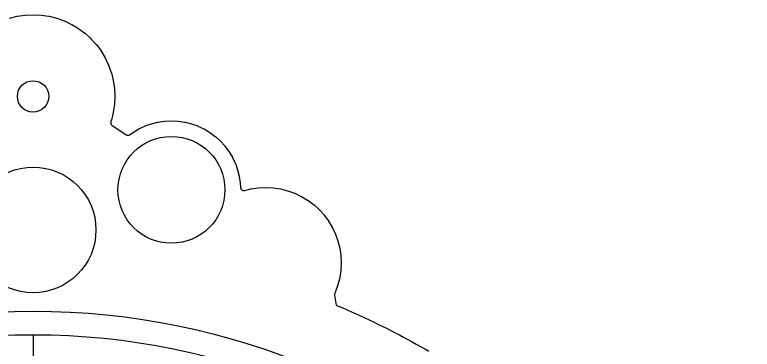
# Model space of a CAD drawing. Header units: millimetres. Extents: x -65 to 65, y -65 to 84.
# Drawn here: x -1.5 to 59.5, y 56.3 to 84 of the extents above; entities that cross this region are included whole.
import ezdxf

# ---------------------------------------------------------------- set-up
doc = ezdxf.new("R2010")
doc.units = ezdxf.units.MM
for name, color, linetype in [('CUT_INNER', 6, 'Continuous'), ('CUT_OUTER', 1, 'Continuous'), ('ENGRAVE', 7, 'Continuous'), ('ENGRAVE_FINE', 8, 'Continuous'), ('GUIDE', 3, 'Continuous')]:
    doc.layers.add(name, color=color, linetype=linetype)

msp = doc.modelspace()

# ---------------------------------------------------------------- linework, layer by layer
at = {"layer": 'CUT_INNER'}
for centre, radius in [((0, 77.2535), 1.3), ((11.44, 69.5185), 4.42), ((0, 66.2035), 5.2)]:
    msp.add_circle(centre, radius, dxfattribs=at)
at = {"layer": 'CUT_OUTER'}
msp.add_lwpolyline([(-1.9552, 83.7242), (-1.326, 83.8818), (-1.3115, 83.8847), (-0.6699, 83.9799), (-0.6552, 83.9813), (-0.0074, 84.0131), (0.0074, 84.0131), (0.6552, 83.9813), (0.6699, 83.9799), (1.3115, 83.8847), (1.326, 83.8818), (1.9552, 83.7242), (1.9693, 83.7199), (2.58, 83.5014), (2.5936, 83.4958), (3.18, 83.2184), (3.193, 83.2115), (3.7493, 82.878), (3.7616, 82.8698), (4.2826, 82.4834), (4.294, 82.4741), (4.7746, 82.0385), (4.785, 82.0281), (5.2206, 81.5474), (5.2299, 81.5361), (5.6163, 81.0151), (5.6245, 81.0028), (5.958, 80.4464), (5.9649, 80.4335), (6.2423, 79.8471), (6.2479, 79.8335), (6.4664, 79.2227), (6.4707, 79.2087), (6.6283, 78.5794), (6.6312, 78.565), (6.7264, 77.9234), (6.7278, 77.9087), (6.7596, 77.2608), (6.7596, 77.2461), (6.7278, 76.5982), (6.7264, 76.5836), (6.6312, 75.942), (6.6283, 75.9275), (6.4707, 75.2983), (6.4664, 75.2842), (6.4327, 75.19), (6.4244, 75.1628), (6.4187, 75.1349), (6.4157, 75.1065), (6.4154, 75.078), (6.4178, 75.0496), (6.4229, 75.0216), (6.4306, 74.9942), (6.4408, 74.9676), (6.4536, 74.9421), (6.4687, 74.9179), (6.4861, 74.8953), (6.5055, 74.8745), (6.5268, 74.8555), (6.5497, 74.8387), (7.682, 74.0902), (7.7083, 74.0746), (7.736, 74.0619), (7.7649, 74.052), (7.7947, 74.0451), (7.825, 74.0413), (7.8555, 74.0405), (7.886, 74.0429), (7.916, 74.0484), (7.9454, 74.0569), (7.9737, 74.0683), (8.0007, 74.0825), (8.0261, 74.0995), (8.2562, 74.2701), (8.2685, 74.2783), (8.7373, 74.5593), (8.7503, 74.5662), (9.2444, 74.7999), (9.258, 74.8056), (9.7726, 74.9897), (9.7867, 74.994), (10.3169, 75.1268), (10.3314, 75.1297), (10.8721, 75.2099), (10.8867, 75.2113), (11.4326, 75.2381), (11.4474, 75.2381), (11.9933, 75.2113), (12.0079, 75.2099), (12.5486, 75.1297), (12.5631, 75.1268), (13.0933, 74.994), (13.1074, 74.9897), (13.622, 74.8056), (13.6356, 74.7999), (14.1297, 74.5662), (14.1427, 74.5593), (14.6115, 74.2783), (14.6238, 74.2701), (15.0628, 73.9445), (15.0742, 73.9352), (15.4792, 73.5681), (15.4896, 73.5577), (15.8567, 73.1527), (15.866, 73.1413), (16.1916, 72.7023), (16.1998, 72.69), (16.4808, 72.2212), (16.4877, 72.2082), (16.7214, 71.7141), (16.7271, 71.7005), (16.9112, 71.1858), (16.9155, 71.1718), (17.0483, 70.6415), (17.0512, 70.6271), (17.1314, 70.0864), (17.1328, 70.0718), (17.1489, 69.7443), (17.1518, 69.715), (17.1575, 69.6862), (17.1661, 69.658), (17.1773, 69.6308), (17.1912, 69.6048), (17.2076, 69.5803), (17.2263, 69.5576), (17.2471, 69.5368), (17.2698, 69.5181), (17.2943, 69.5017), (17.3203, 69.4879), (17.3475, 69.4766), (17.3756, 69.468), (17.4045, 69.4623), (17.4338, 69.4594), (17.4633, 69.4594), (17.4926, 69.4623), (17.5214, 69.468), (18.0155, 69.5918), (18.0299, 69.5947), (18.6211, 69.6824), (18.6357, 69.6838), (19.2326, 69.7131), (19.2474, 69.7131), (19.8443, 69.6838), (19.8589, 69.6824), (20.4501, 69.5947), (20.4645, 69.5918), (21.0442, 69.4466), (21.0583, 69.4423), (21.621, 69.241), (21.6346, 69.2353), (22.1749, 68.9798), (22.1878, 68.9729), (22.7004, 68.6656), (22.7127, 68.6575), (23.1927, 68.3015), (23.2041, 68.2921), (23.6469, 67.8908), (23.6573, 67.8804), (24.0586, 67.4376), (24.068, 67.4262), (24.424, 66.9462), (24.4322, 66.9339), (24.7394, 66.4213), (24.7463, 66.4083), (25.0019, 65.8681), (25.0075, 65.8545), (25.2088, 65.2918), (25.2131, 65.2777), (25.3583, 64.698), (25.3612, 64.6836), (25.4489, 64.0924), (25.4503, 64.0778), (25.4796, 63.4808), (25.4796, 63.4661), (25.4503, 62.8692), (25.4489, 62.8546), (25.3612, 62.2634), (25.3583, 62.249), (25.2131, 61.6693), (25.2088, 61.6552), (25.0075, 61.0925), (25.0019, 61.0789), (24.9537, 60.9771), (24.9422, 60.9491), (24.9335, 60.92), (24.9278, 60.8902), (24.9251, 60.86), (24.9255, 60.8296), (24.929, 60.7995), (25.067, 59.9717), (25.2424, 59.8984), (25.6095, 59.7424), (25.9756, 59.5841), (26.3407, 59.4236), (26.7048, 59.2609), (27.0679, 59.0959), (27.43, 58.9287), (27.7911, 58.7593), (28.1511, 58.5877), (28.5101, 58.4138), (28.8679, 58.2378), (29.2247, 58.0596), (29.5804, 57.8792), (29.935, 57.6966), (30.2885, 57.5118), (30.6408, 57.3249), (30.9919, 57.1358), (31.3419, 56.9446), (31.6908, 56.7512), (32.0384, 56.5557), (32.3848, 56.358), (32.73, 56.1582)], dxfattribs=at)
at = {"layer": 'ENGRAVE'}
msp.add_circle((0, 0), 57.525, dxfattribs=at)
at = {"layer": 'ENGRAVE_FINE'}
msp.add_lwpolyline([(0, 57.525), (0, 48.6086)], dxfattribs=at)
at = {"layer": 'GUIDE'}
msp.add_circle((0, 0), 59.475, dxfattribs=at)

doc.saveas('drawing.dxf')
